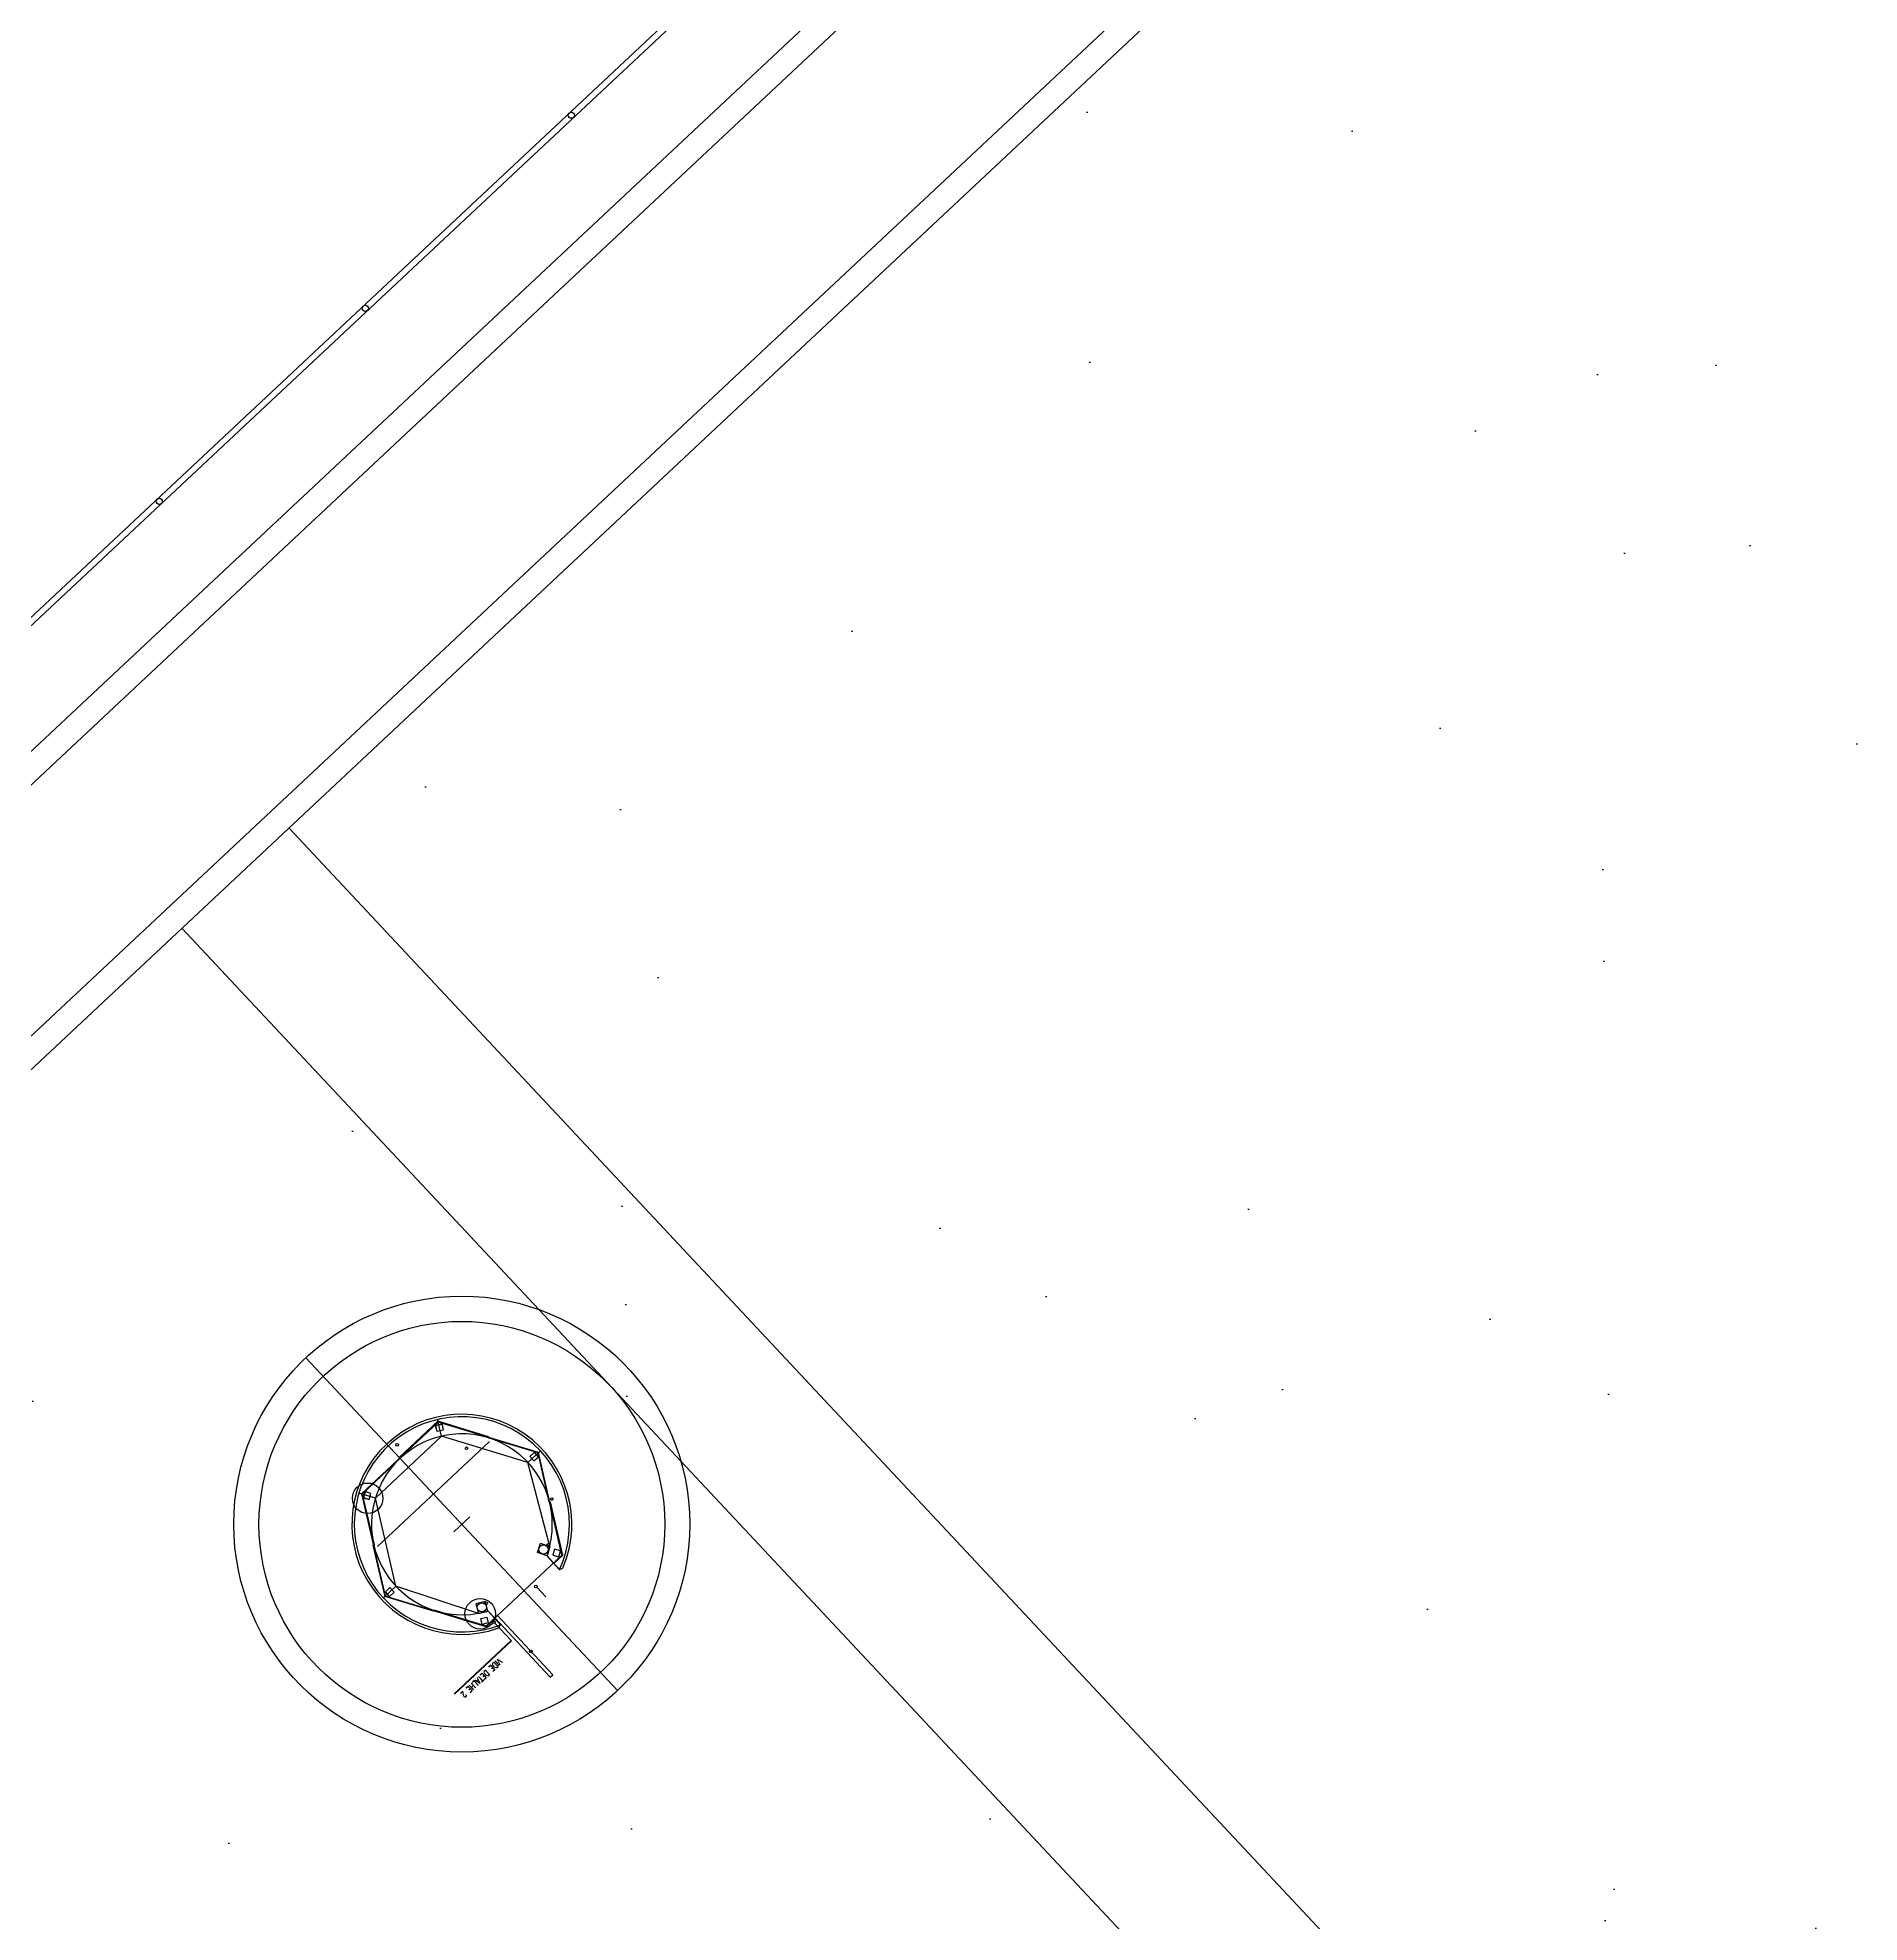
# Model space of a CAD drawing. Header units: metres. Extents: x 1796 to 2240, y -1398 to -687.
# Drawn here: x 1928.68 to 1943.58, y -1083.67 to -1068.25 of the extents above; entities that cross this region are included whole.
import ezdxf
from ezdxf.enums import TextEntityAlignment as Align

# ---------------------------------------------------------------- set-up
doc = ezdxf.new("R2010")
doc.units = ezdxf.units.M
doc.header["$MEASUREMENT"] = 0
doc.layers.add('ARQUITETURA', color=253, linetype='CONTINUOUS')
doc.styles.add('NORMAL', font='romans.shx', dxfattribs={"width": 0.8, "height": 0.1})
pattern_1 = [(350.62296, (1466.5355, -762.2295), (4.08992, 4.08927), [0, -4.56, 0, -5.1, 0, -4.875]), (320.623, (1466.5355, -762.2295), (9.80883, 1.91215), [0, -2.46, 0, -4.11, 0, -1.575]), (280.623, (1464.013, -759.536), (6.39856, -6.807323), [0, -1.5, 0, -5.4, 0, -7.05]), (270.623, (1464.013, -759.536), (8.08648, -4.78256), [0, -0.75, 0, -3.54, 0, -4.05])]

msp = doc.modelspace()

# ---------------------------------------------------------------- hatches: boundary and pattern name
at = {"layer": 'ARQUITETURA'}
h = msp.add_hatch(dxfattribs=at)
h.set_pattern_fill('AR-SAND', color=116, scale=3, angle=-46.877, style=0)
h.set_pattern_definition(pattern_1)
h.paths.add_polyline_path([(1964.735, -1039.242), (1967.339, -1042.022), (1959.303, -1049.55), (1956.698, -1046.77)])
h.paths.add_polyline_path([(1958.455, -1048.755), (1961.049, -1051.525), (1934.301, -1076.579), (1931.707, -1073.809)])
h = msp.add_hatch(dxfattribs=at)
h.set_pattern_fill('AR-SAND', color=116, scale=3, angle=-46.877, style=0)
h.set_pattern_definition(pattern_1)
edge = h.paths.add_edge_path()
edge.add_line((1975.606, -1066.674), (1974.637, -1065.639))
edge.add_line((1974.637, -1065.639), (1982.064, -1058.683))
edge.add_line((1982.064, -1058.683), (1966.688, -1042.265))
edge.add_line((1966.688, -1042.265), (1959.102, -1049.369))
edge.add_line((1959.102, -1049.369), (1960.264, -1050.61))
edge.add_line((1960.264, -1050.61), (1933.857, -1075.342))
edge.add_line((1933.857, -1075.342), (1952.762, -1095.528))
edge.add_line((1952.762, -1095.528), (1956.411, -1092.11))
edge.add_line((1956.411, -1092.11), (1958.223, -1094.044))
edge.add_line((1958.223, -1094.044), (1954.573, -1097.462))
edge.add_line((1954.573, -1097.462), (1972.833, -1116.959))
edge.add_arc((1973.247, -1274.849), 157.89, 75.30399, 90.15009, ccw=False)
edge.add_line((2013.302, -1122.124), (2015.597, -1109.849))
edge.add_arc((2010.779, -1108.954), 4.9, -10.5203, 43.1232)
edge.add_line((2014.355, -1105.605), (2002.802, -1093.268))
edge.add_line((2002.802, -1093.268), (2001.34, -1094.637))
edge.add_line((2001.34, -1094.637), (1975.364, -1066.9))
edge.add_line((1975.364, -1066.9), (1975.606, -1066.674))
h.paths.add_polyline_path([(2013.169, -1120.811), (2011.94, -1120.583), (2014.193, -1107.692), (2015.49, -1107.651)])
h = msp.add_hatch(dxfattribs=at)
h.set_pattern_fill('AR-SAND', color=116, scale=3, angle=-46.877, style=0)
h.set_pattern_definition(pattern_1)
h.paths.add_polyline_path([(1951.004, -1093.728), (1968.733, -1112.659), (1968.862, -1112.538), (1932.176, -1073.366), (1929.342, -1076.02), (1966.029, -1115.192), (1966.586, -1114.67), (1948.814, -1095.779)])
h = msp.add_hatch(dxfattribs=at)
h.set_pattern_fill('AR-SAND', color=116, scale=3, angle=-46.877, style=0)
h.set_pattern_definition(pattern_1)
edge = h.paths.add_edge_path()
edge.add_line((1964.486, -1113.35), (1964.457, -1112.47))
edge.add_line((1964.457, -1112.47), (1929.855, -1075.539))
edge.add_line((1929.855, -1075.539), (1850.314, -1150.032))
edge.add_line((1850.314, -1150.032), (1856.26, -1156.15))
edge.add_arc((1978.168, -1308.604), 195.201, 117.48269, 128.64706, ccw=False)
edge.add_line((1888.086, -1135.431), (1901.081, -1128.965))
edge.add_arc((1969.724, -1271.153), 157.89, 110.41728, 115.76953, ccw=False)
edge.add_arc((1969.724, -1271.153), 157.89, 91.90094, 110.41728, ccw=False)

# ---------------------------------------------------------------- linework, layer by layer
for p, q in [((1826.276, -1168.914), (1963.409, -1040.484)), ((1826.242, -1168.878), (1956.628, -1046.766)), ((1826.788, -1169.461), (1957.156, -1047.368)), ((1826.925, -1169.607), (1957.147, -1047.651)), ((1827.951, -1170.702), (1958.172, -1048.746)), ((1828.087, -1170.848), (1958.455, -1048.755)), ((1930.731, -1074.719), (1949.638, -1094.905)), ((1929.855, -1075.539), (1969.097, -1117.436)), ((1930.871, -1079.052), (1933.421, -1081.774)), ((1931.979, -1079.694), (1931.948, -1079.558)), ((1931.325, -1080.165), (1931.952, -1079.578)), ((1931.439, -1080.2), (1931.979, -1079.694)), ((1931.635, -1079.868), (1931.951, -1079.572)), ((1931.931, -1079.606), (1931.984, -1079.593)), ((1931.937, -1079.632), (1931.931, -1079.606)), ((1931.933, -1079.607), (1931.982, -1079.596)), ((1931.945, -1079.656), (1931.933, -1079.607)), ((1931.993, -1079.645), (1931.945, -1079.656)), ((1932.365, -1079.698), (1931.951, -1079.572)), ((1932.774, -1079.827), (1931.952, -1079.578)), ((1932.687, -1079.909), (1931.979, -1079.694)), ((1931.982, -1079.596), (1931.993, -1079.645)), ((1931.984, -1079.593), (1931.99, -1079.621)), ((1932.365, -1079.698), (1932.362, -1079.708)), ((1932.77, -1079.831), (1932.362, -1079.708)), ((1931.331, -1080.167), (1931.642, -1079.875)), ((1931.457, -1080.596), (1932.373, -1079.737)), ((1932.687, -1079.909), (1932.79, -1079.813)), ((1932.74, -1079.826), (1932.703, -1079.86)), ((1932.703, -1079.86), (1932.737, -1079.896)), ((1932.737, -1079.896), (1932.774, -1079.862)), ((1932.774, -1079.862), (1932.74, -1079.826)), ((1932.862, -1080.232), (1932.77, -1079.831)), ((1932.966, -1080.666), (1932.775, -1079.827)), ((1932.867, -1080.597), (1932.687, -1079.909)), ((1931.439, -1080.2), (1931.305, -1080.159)), ((1931.325, -1080.165), (1931.52, -1081.002)), ((1931.331, -1080.167), (1931.428, -1080.583)), ((1931.354, -1080.146), (1931.339, -1080.198)), ((1931.356, -1080.148), (1931.341, -1080.196)), ((1931.38, -1080.154), (1931.354, -1080.146)), ((1931.403, -1080.163), (1931.356, -1080.148)), ((1931.389, -1080.211), (1931.403, -1080.163)), ((1931.339, -1080.198), (1931.366, -1080.206)), ((1931.341, -1080.196), (1931.389, -1080.211)), ((1931.607, -1080.921), (1931.439, -1080.2)), ((1932.862, -1080.232), (1932.872, -1080.23)), ((1932.972, -1080.668), (1932.872, -1080.23)), ((1932.213, -1080.353), (1932.082, -1080.476)), ((1931.418, -1080.585), (1931.428, -1080.583)), ((1931.418, -1080.585), (1931.516, -1081.006)), ((1932.766, -1080.646), (1932.789, -1080.569)), ((1932.841, -1080.673), (1932.766, -1080.646)), ((1932.789, -1080.569), (1932.865, -1080.597)), ((1932.865, -1080.597), (1932.841, -1080.673)), ((1932.867, -1080.597), (1932.844, -1080.674)), ((1932.906, -1080.619), (1932.891, -1080.667)), ((1932.954, -1080.633), (1932.906, -1080.619)), ((1932.939, -1080.681), (1932.954, -1080.633)), ((1932.345, -1081.248), (1932.966, -1080.666)), ((1932.841, -1080.674), (1932.945, -1080.786)), ((1932.844, -1080.674), (1932.897, -1080.731)), ((1932.891, -1080.667), (1932.939, -1080.681)), ((1932.972, -1080.668), (1932.899, -1080.736)), ((1932.9, -1080.735), (1932.935, -1080.772)), ((1932.972, -1080.668), (1932.966, -1080.666)), ((1931.607, -1080.921), (1931.505, -1081.016)), ((1931.521, -1080.967), (1931.557, -1080.933)), ((1931.557, -1080.933), (1931.592, -1080.97)), ((1932.283, -1081.145), (1931.607, -1080.921)), ((1932.76, -1080.93), (1932.833, -1081.008)), ((1931.916, -1081.125), (1931.516, -1081.006)), ((1932.346, -1081.254), (1931.52, -1081.002)), ((1931.555, -1081.004), (1931.521, -1080.967)), ((1931.592, -1080.97), (1931.555, -1081.004)), ((1932.338, -1081.047), (1932.26, -1081.065)), ((1932.26, -1081.065), (1932.282, -1081.142)), ((1932.36, -1081.124), (1932.338, -1081.047)), ((1931.919, -1081.116), (1931.916, -1081.125)), ((1932.345, -1081.248), (1931.919, -1081.116)), ((1932.282, -1081.142), (1932.36, -1081.124)), ((1932.283, -1081.145), (1932.361, -1081.126)), ((1932.301, -1081.185), (1932.35, -1081.174)), ((1932.313, -1081.233), (1932.301, -1081.185)), ((1932.361, -1081.222), (1932.313, -1081.233)), ((1932.346, -1081.254), (1932.345, -1081.248)), ((1932.346, -1081.254), (1932.419, -1081.186)), ((1932.35, -1081.174), (1932.361, -1081.222)), ((1932.361, -1081.124), (1932.466, -1081.235)), ((1932.361, -1081.126), (1932.414, -1081.183)), ((1932.438, -1081.161), (1932.416, -1081.181)), ((1932.416, -1081.181), (1932.869, -1081.665)), ((1932.416, -1081.223), (1932.552, -1081.367)), ((1932.417, -1081.187), (1932.452, -1081.224)), ((1932.891, -1081.645), (1932.438, -1081.161)), ((1932.55, -1081.366), (1932.085, -1081.801)), ((1932.552, -1081.367), (1932.087, -1081.803)), ((1932.869, -1081.665), (1932.891, -1081.645))]:
    msp.add_line(p, q, dxfattribs=at)
for centre, radius in [((1933.043, -1068.889), 0.025), ((1931.357, -1070.468), 0.025), ((1929.671, -1072.047), 0.025), ((1932.146, -1080.413), 1.865), ((1932.147, -1080.415), 1.66), ((1931.617, -1079.764), 0.0109), ((1932.186, -1079.793), 0.0109), ((1931.376, -1080.202), 0.125), ((1932.882, -1080.208), 0.0109), ((1932.815, -1080.621), 0.0375), ((1932.856, -1080.581), 0.0109), ((1932.753, -1080.923), 0.0109), ((1932.297, -1081.147), 0.125), ((1932.31, -1081.094), 0.0375), ((1932.346, -1081.059), 0.0109), ((1932.409, -1081.215), 0.0109), ((1932.711, -1081.456), 0.0109)]:
    msp.add_circle(centre, radius, dxfattribs=at)
for centre, radius, start, end in [((1932.147, -1080.415), 0.9, 337.1295, 289.1262), ((1932.147, -1080.415), 0.88, 335.0771, 286.6652), ((1932.147, -1080.415), 0.74, 345.7733, 280.4824), ((1932.954, -1080.755), 0.025, 223.1278, 337.1295), ((1932.155, -1080.428), 0.865, 286.4264, 291.0269), ((1932.434, -1081.241), 0.025, 289.1262, 43.1278)]:
    msp.add_arc(centre, radius, start, end, dxfattribs=at)

# ---------------------------------------------------------------- texts
at = {"layer": 'ARQUITETURA', "style": 'NORMAL', "width": 0.8}
for p in [(1932.133, -1081.799), (1932.134, -1081.801)]:
    msp.add_text('VIDE DETALHE 2', height=0.05, rotation=223.1278, dxfattribs=at).set_placement(p, align=Align.RIGHT)

doc.saveas('drawing.dxf')
